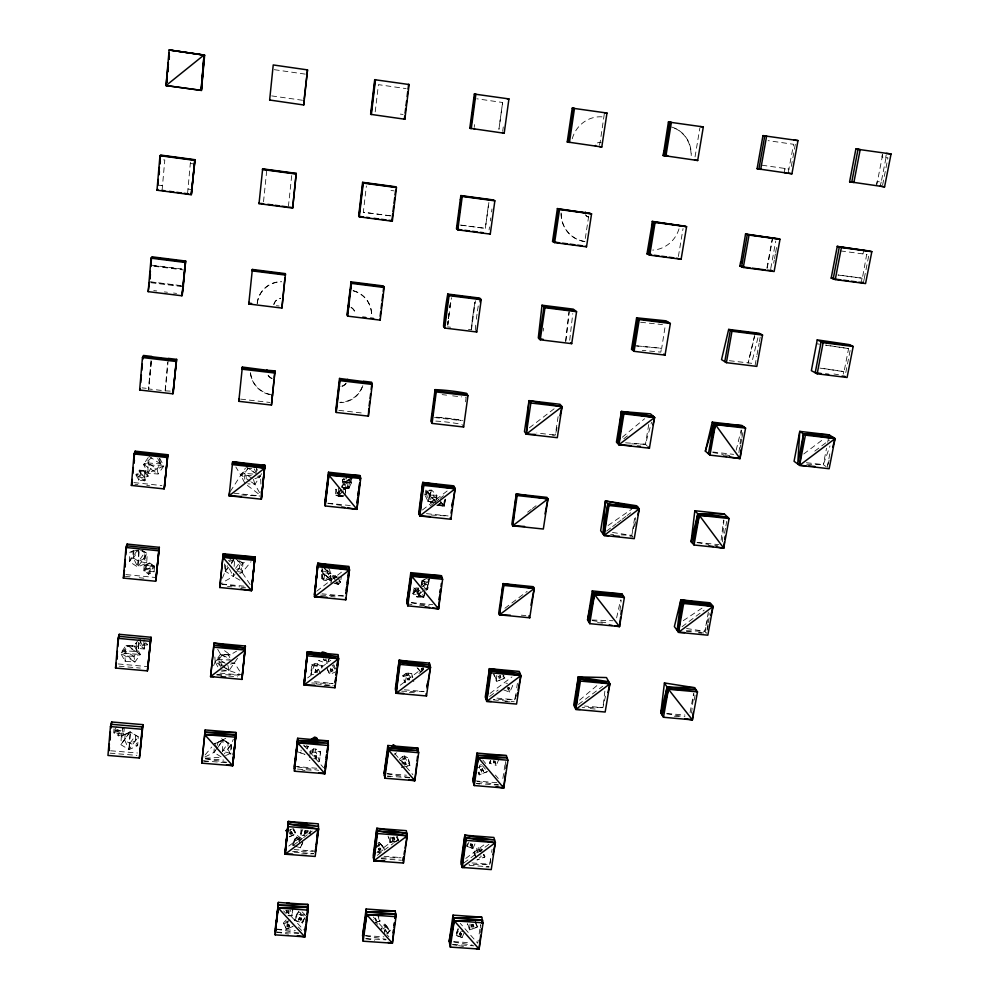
<?xml version="1.0" encoding="UTF-8"?>
<svg xmlns="http://www.w3.org/2000/svg" width="999" height="999" viewBox="0 0 999 999"><rect width="100%" height="100%" fill="white"/><g stroke="black" fill="none" stroke-linecap="round" stroke-linejoin="round"><path stroke-width="0.75" stroke-dasharray="5 3.75" d="M140.422 639.31L139.935 645.292L138.312 648.476L138.324 642.145L135.752 643.481L138.312 648.476L144.218 648.988L147.552 644.492L145.742 642.782L143.631 645.604L144.218 648.988L139.935 645.292L138.324 642.145M217.382 748.051L223.189 739.71L225.762 738.273M429.27 579.02L427.647 589.085L426.523 590.097L422.427 589.285M424.263 590.983L424.125 596.977L416.845 596.815L413.037 593.768L413.723 587.787L418.818 588.099L413.037 593.768L423.414 597.202L423.763 594.118M496.715 675.486L496.491 681.493L504.907 678.146L503.858 675.524M477.26 852.834L476.71 848.363L478.496 847.651L482.017 849.35L481.905 850.586L474.612 853.496L473.826 852.622L476.71 848.363M470.005 923.988L469.717 929.894L477.347 927.172L475.349 920.953M142.47 550.437L147.265 553.496L146.691 562.924L137.762 567.007L129.383 561.663L129.932 552.222L133.766 550.474M121.391 735.801L120.867 744.692L129.008 749.612L137.675 745.666L138.212 736.787L130.07 731.842L121.391 735.801L124.763 740.296L129.008 749.612L138.212 736.787L130.07 731.842L120.867 744.692L130.07 731.842L129.008 749.612L130.532 732.242L121.391 735.801L130.532 732.242M140.634 550.337L147.265 553.496L137.762 567.007L133.367 557.979L133.704 552.047L139.323 549.487L133.367 557.979L129.383 561.663L133.704 552.047L129.932 552.222L137.974 549.887M125.087 734.727L124.763 740.296L129.87 743.393L137.675 745.666L135.302 740.921L135.639 735.339L129.87 743.393L135.302 740.921L138.212 736.787M138.711 551.036L137.762 567.007L139.236 550.973M133.367 557.979L138.611 561.326L146.691 562.924L144.218 558.766L144.568 552.859L142.295 550.961M722.439 541.833L723.9 520.129M222.415 578.209L225.212 571.178L225.899 561.825M204.882 757.03L213.923 752.434L214.248 748.039M217.582 745.291L217.794 742.532L223.189 740.059L231.131 744.605L232.33 754.957M239.922 580.194L233.379 576.448L233.591 573.576L233.379 576.448L220.167 583.828M234.128 566.396L234.615 560.526M222.315 751.435L223.189 739.71L220.629 738.311M250.137 584.502L239.398 568.244L239.847 562.387L235.789 558.691M216.683 746.94L214.573 743.631L223.189 739.71L228.172 743.131L227.747 748.651L231.306 755.893M239.698 573.563L242.233 572.415L242.944 563.074L245.617 561.713M225.549 755.631L230.457 753.396L231.131 744.605L233.316 739.248M114.023 728.82L113.699 732.829L118.544 735.888L123.801 733.616L124.238 728.283L113.699 732.829L116.359 726.897M122.702 727.397L122.44 730.756L123.801 733.616L113.699 732.829L116.084 730.257L121.379 727.971M144.668 471.403L144.743 480.781L138.674 480.182L136.051 474.85L139.485 470.129L145.567 470.741L148.189 476.073L144.743 480.781L136.051 474.85L140.847 471.016L145.567 470.741L146.304 474.75L148.189 476.073L144.143 477.709L140.335 477.335L138.686 473.988L140.847 471.016L139.485 470.129L138.674 480.182L140.335 477.335L140.847 471.016L144.143 477.709L146.304 474.75L144.668 471.403L139.485 470.129L144.743 480.781L145.567 470.741M144.206 565.209L143.744 570.841L148.676 574.125L154.071 571.79L154.545 566.171L149.613 562.874L144.206 565.209L154.545 566.171L152.597 569.243L148.676 574.125L146.104 568.643L146.391 565.097L149.788 563.636L154.545 566.171L143.744 570.841L146.391 565.097L152.897 565.709L152.597 569.243L154.071 571.79L143.744 570.841L146.104 568.643L152.897 565.709L149.613 562.874L149.788 563.636L144.206 565.209L146.391 565.097M138.312 648.476L139.098 638.973M144.131 639.635L143.631 645.604L139.935 645.292M144.668 643.556L144.218 648.988L140.384 641.47M468.444 329.42L471.428 329.795L471.653 327.11A39.66 5.17 -83.1 0 1 474.9 302.622M162.113 189.997L164.798 159.99L160.452 159.465M151.049 360.552L148.464 389.785L151.398 361.039M151.249 361.351L148.814 388.973L154.82 389.66M447.789 324.425L447.814 324.163A39.748 4.608 -83.2 0 1 448.076 321.428M165.172 390.147L167.67 362.5M156.319 389.835L165.322 390.859L168.369 358.379M187.587 193.356L190.434 162.188M421.466 585.039L421.865 581.068L423.726 576.798M263.511 201.798L266.845 169.455M345.504 492.27L345.629 488.998L341.371 489.822L335.327 495.392L343.456 496.753L340.734 496.003L337.575 492.607L335.964 489.21L335.327 495.392L343.419 496.828M338.649 488.211L337.824 496.203L343.656 496.078M335.964 489.21L337.824 496.203L339.61 495.442L339.872 492.919M341.371 489.822L335.327 495.392L340.734 496.003L341.221 491.371M345.354 491.658L345.629 488.998L340.047 488.361M288.386 206.643L291.833 174.338M543.206 331.081L543.543 328.109M480.494 927.834L480.844 924.787M505.344 764.572L505.694 761.575M565.646 341.246L569.043 311.626M565.796 341.396L569.205 311.75M569.705 340.247L572.777 313.586M423.414 597.202L418.119 594.08L418.643 589.585M418.119 594.08L413.723 587.787L419.655 590.571L418.943 596.665L416.845 596.815L417.744 589.085L418.818 588.099L414.847 590.421L413.037 593.768L418.119 594.08L420.591 592.245M424.825 590.884L424.125 596.977L416.845 596.815L424.3 589.485M390.522 215.871L363.324 212.287L366.383 185.964M375.212 111.838L378.434 84.64L406.118 88.624M604.87 691.121L602.909 707.679L582.167 707.342M619.942 610.814L621.216 600.062M312.337 665.671L321.591 666.52L322.19 665.446L311.8 664.497L312.337 665.671L311.313 674.375L310.639 674.263L311.8 664.497L315.072 663.436L322.19 665.446L321.853 668.231M313.599 674.525L310.639 674.263L315.072 663.436M286.788 910.626L286.551 912.624L288.773 912.786L288.786 914.06L289.023 912.062L289.011 910.788L286.788 910.626L286.563 913.91M317.532 672.577L315.222 672.364L315.422 669.255L317.732 669.467L317.794 670.404L315.484 670.192L315.422 669.255M320.454 673.85L317.083 665.771L317.332 663.648M317.732 669.467L317.47 671.628L315.172 671.428L315.222 672.364M288.773 912.786L289.011 910.788M309.553 757.542L310.364 750.761L313.599 748.888L315.834 749.075L320.604 751.623L319.443 761.113L320.604 751.623L310.364 750.761L310.564 754.819M301.149 828.958L300.399 835.127L304.046 835.626M301.049 835.389L301.873 828.521M345.504 478.796L342.844 479.483L341.808 487.537L347.327 488.686L348.089 482.842L352.147 477.085L351.386 482.829L348.863 488.349L347.327 488.686L341.87 486.888L342.844 479.483L345.766 476.848M288.786 915.821L291.745 916.021L292.557 909.34M293.132 908.253L291.745 916.021M313.599 748.888L310.402 757.604M316.009 758.828L316.208 755.656L313.936 755.456L313.686 757.567L315.959 757.754L316.009 758.828L313.736 758.641M304.795 832.567L305.045 830.506L307.292 830.681L307.08 833.903L304.832 833.74L304.795 832.567L307.043 832.741L307.08 833.903M304.832 833.74L305.045 830.506M315.834 749.075L315.584 751.136L319.443 761.113L316.521 760.863M315.959 757.754L316.208 755.656M307.043 832.741L307.292 830.681M310.214 834.714L310.714 830.594M691.508 713.186L693.868 693.693M721.128 540.209L723.563 520.117M738.923 452.697L741.67 430.157M326.548 569.83L331.019 573.251L329.895 579.258L322.128 578.833L322.078 566.421L323.601 580.244L329.732 580.581L331.019 573.251L328.109 566.758L327.247 571.44L329.895 579.258L323.601 580.244L322.128 578.833L321.228 571.091L322.727 569.193M505.919 683.179L507.442 683.353M345.005 495.529L345.766 489.76L343.007 489.448M347.327 488.686L342.57 481.693L349.837 480.944L341.87 486.888L345.979 481.693L346.728 475.961L341.87 486.888L348.863 488.349L349.837 480.944L342.844 479.483M447.789 325.324L451.461 297.739M474.188 127.422L474.575 124.588M488.886 202.497L485.327 228.409L488.773 202.435M471.428 329.795L475.412 300.749M502.609 102.485L498.926 129.321L502.609 102.485L476.785 98.776M465.534 401.798L466.133 397.415L463.136 397.065M489.085 229.97L489.498 226.96M490.322 220.954L490.734 217.957M491.57 211.95L491.983 208.941M502.672 131.356L503.284 126.923M444.23 501.086L443.631 505.282L444.43 506.268L445.442 499.188L437.837 504.92L444.43 506.268L444.43 501.011M444.717 500.312L443.931 505.794L438.024 505.282M429.72 576.448L426.523 590.097L421.89 588.186M478.209 940.184L477.734 943.256L460.239 923.338M479.145 934.04L480.544 924.837M490.696 858.316L489.785 864.272L468.943 864.622M491.608 852.359L492.057 849.375M502.872 778.533L505.444 761.713M515.809 693.781L514.897 699.737L493.581 699.362M516.72 687.824L517.395 683.353M558.104 416.62L555.282 435.114L552.235 435.015M561.063 212.912A29.133 27.947 -69.4 0 0 584.827 241.496L589.198 212.874M599.55 145.105L599.974 142.308L601.198 142.532M604.258 114.211L600.149 142.333A4.246 4.046 -74.9 0 0 596.728 143.531M148.676 574.125L149.201 570.704L152.597 569.243L146.104 568.643L149.201 570.704M424.875 588.536L427.647 589.085L428.821 581.593L427.909 579.283M334.952 578.571L335.377 575.861L331.968 575.836L330.856 582.829L338.536 584.178L340.472 582.317L341.321 576.898M334.041 583.166L338.536 584.178L339.21 579.982M330.644 668.269L329.67 674.412L327.173 668.406M287.587 921.665L286.401 929.058L292.682 926.585M647.202 446.016L645.429 444.268L648.738 424.5M636.763 345.866L661.463 348.239L660.814 352.135L642.295 350.374M633.878 345.716L661.675 348.389L665.396 324.762M629.982 536.713L632.991 537.037L631.73 535.414L635.202 514.647M678.383 256.481L683.054 228.534M695.042 156.893L699.849 128.097M634.727 526.61L635.726 520.666M289.698 833.953L290.422 829.732M420.729 587.712L421.865 581.068L424.488 579.532M401.586 766.245L402.959 758.291L402.497 756.53L404.408 756.031L407.967 757.267L410.077 765.309L403.121 767.269M390.784 837.1L390.284 842.744L397.964 840.733L396.84 836.55M421.865 581.068L428.808 582.454L426.523 590.097L421.965 583.778L421.865 581.068L426.585 578.483M766.932 268.094L772.19 239.111M784.24 172.565L784.977 168.456L784.764 171.241M767.207 268.194L772.464 239.198M405.282 682.454L406.618 675.112L406.143 673.301L411.725 673.351L412.787 677.497M690.084 712.574L693.543 693.556M707.979 624.213L706.33 633.266L704.844 631.343L708.391 611.8M770.753 268.594L775.736 241.146M788.348 171.741L793.631 144.306L768.144 140.647M694.168 700.074L695.242 694.205M708.254 622.702L709.352 616.67M724.537 533.216L725.611 527.322M725.873 525.849L726.685 521.428M740.022 448.114L740.571 445.079M740.858 443.568L741.683 439.023M741.957 437.5L743.056 431.431M755.082 365.359L756.705 356.443M756.98 354.957L759.14 343.069M759.415 341.583L760.227 337.125M773.688 263.162L774.237 260.102M774.525 258.579L775.361 253.983M775.636 252.447L776.747 246.328M791.295 166.408L795.491 143.357M322.128 578.833L323.226 572.802L331.019 573.251L327.247 571.44L323.114 567.42M329.732 580.581L330.607 575.836L324.475 575.499L323.226 572.802L329.895 579.258L321.228 571.091L327.247 571.44L324.225 567.295M876.56 184.191L877.085 181.481L881.218 182.068L886.026 157.58L881.867 156.993L882.404 154.258M864.048 249.987L862.936 253.871M876.623 185.602L882.741 154.296M515.759 695.366L514.897 699.737L495.629 698.001M829.158 460.177L827.184 467.357L823.313 464.635L826.523 448.239M827.684 442.27L828.845 436.301M843.256 374.076L843.755 371.528L821.141 368.169M861.538 280.781L862.05 278.147L837.961 274.962M880.094 186.076L881.218 182.068M886.225 154.808L885.688 157.542L887.949 157.817M819.929 368.107L844.055 371.678L848.588 348.576L825.586 345.08M838.261 275.062L862.374 278.259L866.707 254.37M827.184 467.357L830.431 450.849M845.791 372.577L850.524 348.464M863.411 282.817L864.185 278.858M864.31 278.284L869.055 254.046M882.616 184.977L887.886 158.167M490.696 859.727L489.785 864.272L471.528 862.899M430.644 495.179L425.949 489.91L429.445 494.992L437.112 497.614L435.489 501.773L425.949 489.91L428.072 501.461L435.489 501.773L436.863 495.329L424.887 494.917L425.949 489.91L431.705 490.172L436.863 495.329L436.026 502.697L430.169 502.46L428.072 501.461L424.887 494.917L427.335 491.196L431.705 490.172L428.072 501.461L433.379 502.285M428.072 501.461L429.445 494.992L431.705 490.172M431.256 497.365L437.112 497.614L430.169 502.46L431.256 497.365L429.445 494.992L436.863 495.329M409.59 765.584L407.967 757.267L399.225 759.54L402.497 756.53M621.128 534.84L631.73 535.414L635.676 517.644M616.608 617.869L620.604 599.899M605.506 696.141L602.909 707.679L584.477 706.018M445.442 499.188L443.931 505.794L441.271 502.609L437.837 504.92M412.237 677.409L411.725 673.351L402.859 675.636L404.657 682.542M557.067 427.622L555.282 435.114L536.788 432.992M754.495 335.764L748.139 363.012L754.757 335.901M757.904 337.749L751.648 363.311L728.558 360.602M736.163 450.199L741.146 429.982M686.375 630.719L704.844 631.343L709.315 613.523M707.08 630.282L708.204 625.811M631.543 443.843L645.429 444.268L651.573 422.165M350.924 478.009L345.979 481.693L351.386 482.829L349.8 478.346L345.979 481.693L348.863 488.349L352.147 477.085M339.772 490.546L337.824 496.203L345.629 488.998L342.944 489.06M806.767 464.223L823.313 464.635L829.994 445.954M165.322 390.859L170.941 391.146M458.116 928.496L455.606 935.264L462.062 937.524L460.414 931.767M261.626 473.688L254.945 484.39L247.839 483.828M213.624 665.709L215.135 661.738L220.567 654.208L230.27 654.845L236.563 651.161M421.815 584.84L423.451 580.531L428.821 581.593M490.409 760.751L489.46 763.099L490.134 763.348L491.408 760.501M235.115 574.025L233.379 576.448L225.212 571.178L227.46 565.709M326.061 658.741L325.312 660.551L323.389 659.864L324.151 658.054M329.508 657.429L327.235 663.573L330.057 656.78M307.192 749.05L308.291 746.403L305.457 745.429M220.542 667.207L221.666 664.51L218.993 659.39L222.402 654.657L230.27 654.845L230.707 657.517M301.111 839.185L295.517 837.337L295.816 838.573L292.919 845.441L292.257 845.054L295.517 837.337L297.377 835.589L303.908 840.109M296.453 846.428L292.257 845.054L297.377 835.589M299.725 843.556L298.489 837.874L299.2 836.188M302.772 829.52L300.399 835.127L304.732 835.464M302.709 842.407L300.374 847.901L302.822 842.681M305.756 915.396L297.477 912.749L294.268 920.266L302.535 922.914L305.756 915.396L302.035 911.85M294.917 920.716L297.777 914.01L297.477 912.749M298.601 912.025L300.399 912.599L302.535 922.914L294.268 920.266L299.3 910.376M298.751 919.08L299.463 917.419L301.298 918.006L300.624 920.816L298.776 920.229L298.751 919.08L300.587 919.679L300.624 920.816M298.776 920.229L299.463 917.419M300.587 919.679L301.298 918.006M302.272 923.064L305.145 916.37L297.777 914.01M507.205 689.26L507.842 687.811L509.353 688.348L508.703 689.809L506.943 688.573L508.703 689.809M508.441 689.11L509.09 687.662L507.579 687.112M503.708 689.934L509.777 692.17L512.674 685.626L512.312 686.288M490.596 760.539L489.46 763.099L496.153 765.434L494.243 760.301M493.568 762.774L493.956 760.576L493.568 762.774L495.054 763.286L495.691 761.862L494.205 761.35M495.054 763.286L495.442 761.101M499.013 759.04L496.153 765.434M466.358 846.165L467.482 843.68M468.881 842.319L467.008 846.49L472.914 848.476L471.191 843.031M470.167 845.142L470.779 843.755L472.252 844.255L471.853 846.503L470.167 845.142L471.853 846.503M470.379 846.003L470.779 843.755M471.628 845.641L472.252 844.255M472.914 848.476L475.399 842.919M458.354 929.195L455.606 935.264L462.15 937.387M456.243 935.638L458.678 930.231L463.049 931.655M459.34 934.315L459.952 932.966L461.401 933.441L461.001 935.726L459.34 934.315L461.001 935.726M459.54 935.251L459.952 932.966M460.801 934.789L461.401 933.441M462.062 937.524L464.51 932.129M149.076 456.393L163.749 466.046L148.064 473.226L150.712 468.469L147.852 462.937L151.349 457.917L143.494 464.41L148.064 473.226L158.179 474.038L163.749 466.046L159.216 457.217M230.294 491.458L245.454 468.069M221.591 671.278L229.083 670.516L237.849 657.779M333.866 578.184L335.377 575.861L340.472 582.317L337.5 581.793M386.988 933.141L390.384 930.606L384.827 924.025L380.319 929.919L385.976 925.698L390.384 930.606L386.888 933.416M148.277 457.53L143.494 464.41L158.179 474.038L157.055 468.981L147.852 462.937L143.494 464.41L163.749 466.046L160.552 463.973L147.852 462.937L148.064 473.226M159.478 458.566L160.552 463.973L157.055 468.981L150.712 468.469M129.383 561.663L137.163 550.599M134.54 646.428L137.325 651.61L124.975 650.799L120.629 653.121L140.322 654.407L128.359 646.028L120.629 653.121L134.94 662L133.941 656.368L137.325 651.61L135.876 646.166L126.024 645.516L120.629 653.121L125.1 661.363L134.94 662L140.322 654.407L135.876 646.166L126.024 645.516L140.322 654.407L133.941 656.368L127.772 655.968L124.975 650.799L128.359 646.028L135.876 646.166M224.388 563.923L225.212 571.178L227.822 567.519M231.306 562.637L234.777 557.767M231.293 563.861L233.866 560.264M235.552 568.381L239.847 562.387L242.944 563.074L235.989 572.802M205.307 758.191L221.865 757.304L213.923 752.434L223.189 739.71L231.131 744.605L224.4 753.845M230.457 753.396L222.365 751.111L228.172 743.131M308.291 746.403L307.667 747.264L301.348 745.092M138.262 640.097L135.752 643.481L139.498 640.147M213.923 752.434L215.647 750.249M238.037 571.603L242.233 572.415L251.024 561.713M205.132 754.944L211.738 747.027M231.131 744.605L227.747 748.651L222.365 751.111M188.024 189.036L192.22 189.66M286.214 919.904L283.379 923.026L286.401 929.058L293.219 926.16M225.212 571.178L228.721 567.469M413.037 593.768L417.744 589.085L418.943 596.665L424.125 596.977L419.655 590.571M483.404 854.582L485.089 856.717L476.923 859.964L484.652 857.142L484.065 854.257M190.322 163.486L194.618 164.011M579.582 700.137L598.289 684.44M375.761 922.464L380.045 921.053L378.296 914.722M622.302 437.237L644.63 418.731M316.683 591.221L342.982 571.016M422.365 510.027L448.988 489.572M529.358 427.822L555.082 408.054M430.169 505.981L433.816 503.184M435.027 502.247L438.673 499.45L437.562 498.064L438.211 498.801M439.885 498.513L443.531 495.716M307.63 677.909L330.806 660.214M527.597 512.175L531.231 509.403M532.442 508.479L536.076 505.706M623.788 438.736L627.472 435.926M400.199 685.264L423.326 667.707M423.588 668.693L422.44 670.366L423.588 668.693L422.565 667.482M418.956 673.488L425.05 668.855M504.907 608.254L527.147 591.371M606.568 531.093L611.4 527.435M612.612 526.523L616.233 523.763M617.444 522.852L621.066 520.104M622.277 519.18L625.898 516.433M627.097 515.521L630.731 512.774M394.43 754.32L396.516 752.746M803.745 453.983L823.089 439.373M490.097 693.406L511.938 676.922M288.798 846.078L309.69 830.306M489.622 696.465L498.151 690.034M814.797 451.123L829.42 440.097M293.768 845.004L297.465 842.207M298.701 841.283L302.397 838.486M303.634 837.562L307.33 834.764M308.566 833.84L312.262 831.043M379.145 842.369L384.752 848.588L384.265 849.088L379.145 842.369L377.884 843.306L378.871 844.43L379.145 852.921L377.147 850.661M375.674 846.952L380.269 843.506M376.173 847.627L380.269 844.555M378.571 848.651L379.682 850.649L378.571 848.651L379.845 847.701L380.956 849.687L379.845 847.701M378.683 849.512L379.957 848.563M379.57 849.787L380.844 848.825M376.898 852.734L397.739 837.1M379.008 852.896L384.752 848.588L380.119 843.481M377.235 855.381L393.231 843.393M394.455 842.469L398.151 839.697M578.396 704.482L602.684 686.263M682.055 626.723L704.17 610.139M465.759 858.441L485.327 843.855M463.948 862.924L489.71 843.705M384.727 934.827L384.553 926.023L385.789 925.099M382.954 929.045L385.976 926.785L384.827 924.025M386.663 931.867L385.564 929.832L384.303 930.768L385.289 931.867M384.428 931.717L385.564 929.832M406.143 673.301L402.859 675.636L405.107 682.392M424.887 494.917L428.296 492.544L427.335 491.196M608.104 525.486L631.718 509.19M289.448 836.812L296.154 833.84L293.706 828.833M683.291 620.641L703.671 607.03M421.878 586.962L428.808 582.454L421.965 583.778L427.435 584.865M330.607 575.836L323.601 580.244L324.475 575.499L331.019 573.251M144.218 558.766L138.611 561.326L144.568 552.859L146.691 562.924M228.434 560.664L230.969 559.502M229.158 561.6L233.329 559.702M236.626 569.517L239.398 568.244M330.594 669.617L332.168 668.955L332.854 670.429L331.343 671.803L330.594 669.617L331.343 671.803M330.657 670.317L332.168 668.955M331.268 671.091L332.854 670.429M336.775 671.39L329.67 674.412L326.586 667.769M289.186 830.206L291.658 829.158M290.06 832.354L291.596 831.705L292.282 833.091L292.295 833.965L290.746 834.615L290.06 832.354L290.746 834.615M290.072 833.228L291.608 832.579L291.596 831.705M290.734 833.74L292.282 833.091M289.223 836.775L296.154 833.84L292.969 828.908M290.209 920.129L283.379 923.026L286.613 929.17M283.928 923.8L290.01 921.215M287.213 924.849L288.736 924.2L289.398 925.549L289.41 926.51L287.899 927.147L287.213 924.849L287.899 927.147M287.225 925.811L288.748 925.161L288.736 924.2M287.887 926.185L289.398 925.549M223.189 740.059L214.573 743.631L217.794 742.532M254.882 478.771L260.564 476.486L260.989 485.551M499.038 678.483L500.911 677.747L500.599 676.91L498.726 677.659L499.038 678.483L498.026 675.911L498.339 676.735L500.212 675.998L499.9 675.162L500.911 677.747M481.443 764.56L479.62 765.284L479.158 774.824L487.012 771.877M476.835 768.056L483.004 765.596M480.656 769.492L482.505 768.755L483.479 771.39L481.63 772.127L480.656 769.492L480.931 770.441L482.779 769.705L482.505 768.755M487.462 771.515L479.158 774.824L478.121 772.289M477.385 849.974L479.17 849.262L482.554 853.521M482.017 849.35L473.826 852.622L475.886 857.517M479.345 857.554L481.156 856.83L480.894 855.781M471.153 924.987L472.939 924.262L473.626 925.861L473.888 926.985L472.09 927.709L471.153 924.987L472.09 927.709M471.403 926.11L473.201 925.399L472.939 924.262M471.828 926.572L473.626 925.861M136.051 474.85L138.686 473.988M147.552 644.492L143.631 645.604L142.345 643.094M230.457 664.148L234.515 663.011L242.233 675.137L229.083 670.516L222.752 666.533M375.537 917.994L376.136 920.816L375.537 917.994L373.638 918.493L373.763 919.629M375.799 922.177L380.045 921.053L377.959 917.457M391.995 837.637L393.906 837.137L394.53 839.909L392.619 840.409L391.995 837.637L392.145 838.673L394.068 838.173L393.906 837.137M397.402 836.475L398.451 840.384L389.835 842.644L388.062 836.126M402.959 758.291L404.87 757.791L410.077 765.309L401.361 767.582M399.925 760.439L407.717 758.416M405.507 761.875L405.681 762.811L403.733 763.323L403.559 762.374L405.507 761.875L406.143 764.597L404.208 765.109M405.969 763.661L404.033 764.16L403.559 762.374M406.618 675.112L408.554 674.612L413.861 681.643M403.571 676.485L411.463 674.45M407.255 678.496L409.228 677.996L409.702 679.832L407.729 680.344L407.917 681.181L407.255 678.496L407.442 679.345L409.403 678.833L409.228 677.996M217.695 649.275L220.567 654.208L230.27 654.845L222.802 649.425M486.026 867.007L489.011 866.957M381.193 858.029L401.061 857.729M292.582 851.41L313.449 851.123M301.611 853.958L313.574 853.783M337.575 492.607L340.734 496.003M436.551 505.144L443.631 505.282L438.648 504.57M505.032 701.71L509.615 701.798M324.063 685.389L333.254 685.576M401.698 691.208L423.988 691.645M216.833 674.575L239.248 675.074M311.688 683.004L333.067 683.441L311.626 681.405M339.648 577.172L331.905 576.972L331.256 581.118L331.968 575.836L336.576 576.635M698.613 633.004L701.698 633.104M592.045 620.004L612.949 620.754M320.592 595.142L345.317 596.103L322.04 593.818M610.526 534.265L613.548 534.428M431.406 515.072L448.139 516.008M241.558 494.967L259.94 496.041M231.156 660.189L218.993 659.39L215.135 661.738L218.694 668.531M224.088 662.325L215.135 661.738L214.785 655.531M231.543 662.812L234.515 663.011M220.791 669.979L229.083 670.516L227.747 664.897M276.76 929.145L295.354 930.406M365.659 935.613L383.978 936.862M453.683 941.607L470.217 942.744M276.748 932.042L298.526 933.516M365.959 938.511L385.876 939.859M452.759 944.405L473.876 945.828M286.8 911.9L289.023 912.062M287.949 915.459L292.232 915.758L290.447 910.301M625.586 442.794L645.429 444.268M294.068 849.537L313.449 850.998M384.041 856.305L401.049 857.592M294.118 852.184L313.574 853.646M381.306 858.728L401.461 860.251M469.13 865.321L488.986 866.82M305.082 831.68L307.33 831.855M116.084 730.257L122.44 730.756L119.131 732.18L116.084 730.257L118.544 735.888L119.131 732.18L123.801 733.616M251.76 468.693L248.014 468.394L240.647 474.875L245.005 483.603L260.302 495.242M252.822 474.038L244.493 473.364L240.647 474.875L235.851 467.02M251.373 475.749L240.647 474.875L250.175 481.218M257.505 476.236L260.564 476.486L248.014 468.394L244.493 473.364L244.78 479.22M110.052 753.159L136.9 755.369M203.571 760.863L226.686 762.774M387.475 776.023L409.865 777.871M476.66 783.378L498.301 785.164M297.452 769.043L314.123 770.416M310.901 751.997L320.017 752.759M316.271 756.718L313.998 756.53L313.936 755.456M110.652 750.773L137.412 752.984M205.369 758.603L223.801 760.127M387.1 773.613L406.443 775.212M474.438 780.831L497.552 782.741M294.355 766.395L317.02 768.268M118.219 663.948L146.841 666.533M220.005 673.126L239.261 674.874M404.383 689.772L423.963 691.533M666.87 713.448L685.014 715.084M119.143 666.196L140.322 668.094M216.808 674.987L222.765 675.524M228.709 676.061L237.637 676.86M316.346 683.953L333.254 685.464M409.353 692.319L416.92 693.006M493.406 699.887L500.849 700.561M502.335 700.699L514.235 701.76M590.172 708.603L597.877 709.29M674.275 716.171L680.344 716.72M314.822 665.571L317.083 665.771M125.999 574.6L156.543 577.597M221.666 583.978L244.206 586.188M411.451 602.584L432.817 604.682M125.437 576.411L130.045 576.86M139.236 577.759L143.831 578.209M227.497 586.401L232.018 586.838M330.731 596.503L335.177 596.94M408.853 604.145L411.925 604.445M419.58 605.194L424.175 605.644M521.328 615.159L525.849 615.596M597.552 622.614L603.483 623.201M686.363 631.306L692.507 631.917M698.651 632.517L704.794 633.116M640.621 322.252L662.499 324.588M134.89 484.253L137.85 484.565M146.753 485.514L149.725 485.826M134.016 482.604L161.888 485.564M234.066 493.219L259.952 495.966M327.897 503.184L350.362 505.569M426.461 513.636L448.114 515.934M697.314 542.37L719.005 544.68M339.61 495.442L343.743 495.904M142.07 387.837L146.204 388.311M240.634 399.113L269.98 402.472M338.861 410.352L364.672 413.311M434.528 417.532L461.426 420.616M712.799 451.985L733.603 454.37M806.38 462.699L823.313 464.635M442.145 394.617L446.64 395.142M452.647 395.841L461.638 396.89M149.9 281.768L180.357 285.527M151.274 282.18L181.768 285.951M150.924 282.717L181.506 286.501M153.746 290.597L156.781 290.971M164.385 291.908L167.432 292.282M173.514 293.032L176.561 293.406M276.411 305.682L279.146 306.019M447.577 326.86L450.561 327.222M151.336 265.16L181.868 268.981M154.246 265.746L181.756 269.193M153.908 266.246L183.029 269.892M158.292 185.102L162.55 185.677L159.64 185.352M390.459 215.796L363.324 212.287M461.451 225.187L485.214 228.321M460.077 225.075L485.327 228.409M391.009 190.459L393.743 190.834M840.596 250.911L867.032 254.47M271.678 95.904L302.485 100.262M403.097 114.485L400.337 114.098M761.975 165.21L789.135 169.056M437.862 505.332L444.43 506.268L437.562 498.064M274.3 69.68L306.83 74.351M816.508 343.743L819.53 344.193M825.873 345.229L848.588 348.576M833.965 374.013L838.486 374.687M697.015 542.619L708.828 544.43M714.735 545.342L717.694 545.791M612.487 532.455L631.73 535.414M327.922 503.321L343.032 505.656M686.563 628.496L704.844 631.343M592.182 620.566L609.09 623.214M411.313 602.834L429.071 605.606M221.666 584.065L239.635 586.875M241.134 587.112L245.629 587.824M666.857 713.86L684.939 716.72M477.397 781.43L498.439 784.814M476.585 783.603L479.595 784.09M387.15 773.863L409.815 777.509M387.525 776.273L390.559 776.76M297.402 766.882L318.656 770.316M302.035 770.029L305.082 770.516M205.357 758.84L226.736 762.299M203.559 760.988L208.167 761.725M453.796 942.069L472.252 945.116M452.684 944.679L457.08 945.404M458.541 945.653L464.41 946.627M365.547 935.888L386.113 939.297M365.846 938.785L374.687 940.259M276.686 929.282L298.838 932.954M276.673 932.179L288.536 934.152M336.451 577.772L331.905 576.972L331.968 575.836L335.726 580.606M712.874 452.522L723.363 454.445M724.874 454.72L730.868 455.831M460.576 420.342L460.327 420.292A38.686 7.143 7.8 0 0 436.413 417.395M342.57 481.693L348.089 482.842L348.863 488.349M309.228 760.251L309.877 760.451M299.5 918.556L301.336 919.142M460.152 933.903L461.613 934.377M296.641 846.665L300.637 847.814L300.025 844.979M296.666 837.274L298.489 837.874M295.816 838.573L302.035 840.621M319.318 660.751L318.619 660.514L327.235 663.573L326.024 659.103M467.682 846.615L472.989 848.401M470.991 844.617L472.477 845.117M296.466 751.423L304.97 754.345L298.389 752.172M493.331 762L494.817 762.524M337.1 583.566L338.536 584.178L336.663 581.793M414.847 590.421L415.921 590.933L413.723 587.787M133.941 656.368L124.975 650.799L125.1 661.363L127.772 655.968L134.94 662M225.25 663.324L218.993 659.39L219.355 668.393M221.478 665.734L215.135 661.738L222.402 654.657L229.907 659.402M220.567 654.208L228.172 659.003M239.448 560.801L242.944 563.074M237.275 560.726L239.847 562.387L242.233 572.415M251.373 482.017L254.945 484.39L260.027 493.518M246.266 466.933L254.608 472.502M252.185 478.496L244.493 473.364L247.215 478.846M335.527 582.005L338.536 584.178M221.666 664.51L224.85 667.082M225.911 667.944L229.083 670.516M502.834 676.011L504.907 678.146L496.491 681.493L493.331 673.626M285.714 910.426L303.609 929.894M283.629 910.963L285.739 913.261M298.414 927.047L301.586 930.494M373.251 916.957L390.597 936.25M375.624 922.065L377.672 924.337M386.875 934.589L388.923 936.862M385.976 926.785L389.91 931.155M383.591 924.949L384.553 926.023M435.489 501.773L429.445 494.992L430.169 502.46M303.646 745.067L323.576 767.756M482.442 765.721L485.452 769.193M394.842 753.658L412.874 774.662M482.792 760.014L485.701 763.486M495.392 775.037L498.301 778.508M422.739 668.156L423.751 669.367M422.265 669.692L421.253 668.481L422.44 670.366M417.744 668.156L421.004 672.04M417.07 667.682L420.729 672.04M509.727 692.107L508.291 688.473M335.04 669.268L331.768 664.622M476.136 924.437L477.797 926.685L469.717 929.894L467.257 924.175M349.063 479.395L351.386 482.829M396.278 836.975L398.451 840.384M338.536 578.871L340.472 582.317L340.06 579.745M228.484 655.057L229.82 657.629M229.383 568.756L233.379 576.448M157.705 458.429L160.552 463.973M288.748 925.161L289.41 926.51M254.27 468.906L256.98 474.375M256.231 467.744L257.467 470.242M423.451 580.531L427.647 589.085M292.894 828.633L295.617 834.202M291.608 832.579L292.295 833.965M335.539 668.743L333.703 664.76L334.615 668.081M332.23 669.655L332.917 671.128M473.201 925.399L473.888 926.985M467.42 923.663L470.154 930.044M475.174 922.065L477.347 927.172M474.612 853.496L476.261 857.429M483.553 854.52L484.652 857.142M478.496 847.651L479.17 849.262M478.509 772.115L479.62 774.812M494.155 674.4L496.965 681.405M502.235 672.814L504.47 678.421M509.09 687.662L509.353 688.348M308.629 830.693L309.565 833.291M483.479 771.39L483.191 770.441L481.356 771.178L481.63 772.127M253.459 479.345L254.945 484.39M377.672 914.697L379.558 921.465M388.773 837.162L390.284 842.744M404.408 756.031L404.87 757.791M405.681 762.811L406.143 764.597M408.079 672.802L408.554 674.612M394.53 839.909L394.38 838.873L392.457 839.372L392.619 840.409M256.381 469.08L256.681 471.728M325.312 660.551L323.326 659.053L323.389 659.864M421.403 668.531L421.553 671.603M301.086 750.062L301.111 750.998M679.02 228.833A29.046 27.585 -65.7 0 1 652.684 250.1M572.227 138.761A29.708 28.284 -74.9 0 1 604.02 117.058M585.002 241.583A29.158 27.96 -69.4 0 1 561.213 212.987M588.573 216.983A4.158 3.996 -69.4 0 1 585.676 214.947M588.748 217.058A4.158 3.996 -69.4 0 1 585.851 215.022M271.316 394.593A24.563 24.063 20.4 0 1 250.462 372.215M269.218 394.518A24.588 24.088 20.3 0 1 250.437 372.54M272.003 378.658A8.192 8.029 20.3 0 1 267.47 374.363M272.015 378.334A8.192 8.017 20.4 0 1 267.969 374.975M353.109 290.622A24.538 24.388 38.9 0 1 371.453 316.296M353.196 290.859A24.563 24.426 38.7 0 1 371.628 314.435M351.149 307.53A8.192 8.142 38.6 0 1 355.319 314.573M351.074 307.28A8.179 8.129 38.8 0 1 355.232 314.31M362.013 387.3A24.251 23.951 5.7 0 1 339.91 402.31M362.812 385.676A24.276 23.976 5.6 0 1 339.972 402.659M346.104 383.554A8.092 7.992 5.6 0 1 340.784 386.675M346.016 383.216A8.079 7.98 5.7 0 1 340.721 386.338M436.326 417.207A38.661 7.13 7.8 0 1 462.812 420.591M435.814 421.091A38.636 7.218 7.8 0 1 462.287 424.475M257.23 303.321A24.888 24.463 37.5 0 1 281.268 281.631M257.205 303.571A24.925 24.488 37.4 0 1 281.268 281.855M273.851 304.295A8.292 8.154 37.5 0 1 280.594 298.214M273.851 304.545A8.304 8.167 37.4 0 1 280.594 298.464M448.364 318.669A39.748 4.608 -83.2 0 1 449.375 310.339M449.75 307.592A39.748 4.608 -83.2 0 1 450.986 299.625M447.714 324.026A39.735 4.608 -83.2 0 1 447.977 321.303M448.264 318.544A39.735 4.608 -83.2 0 1 448.913 312.974M449.65 307.467A39.735 4.608 -83.2 0 1 450.049 304.757M471.316 329.645A39.648 5.17 -83.1 0 1 474.787 302.497M475.274 330.145A39.635 5.257 -83 0 1 475.761 324.725M476.373 319.205A39.635 5.257 -83 0 1 477.072 313.674M477.472 310.926A39.635 5.257 -83 0 1 478.309 305.582M674.762 128.247A29.558 27.897 -70.7 0 1 690.996 155.532M671.54 127.01A29.583 27.922 -70.7 0 1 691.221 155.582"/><path stroke-width="1.5" d="M278.346 902.409L275.187 934.852L304.832 936.85L308.117 910.139L307.917 904.495L278.346 902.409L275.187 934.852M266.795 370.242L274.937 370.866L274.912 373.052L242.083 369.205L242.357 367.045L266.795 370.242A8.192 8.029 20.3 0 0 266.758 371.291M272.352 395.904L272.377 394.73M242.357 367.045L238.798 401.323L271.466 405.057L274.076 379.183M261.701 465.559L264.785 465.272L264.685 468.131L229.133 495.791L232.667 461.775L264.785 465.272L261.351 499.2L229.133 495.791L229.495 492.744M219.955 585.664L223.039 555.494L254.932 556.955L254.757 560.427L222.839 557.23L223.252 553.758L254.932 556.955L251.611 588.761M245.367 646.016L245.117 650.087L210.614 676.585L214.098 643.106L245.367 646.016L242.233 675.137M241.97 679.407L245.242 648.039L214.098 643.106L213.636 647.177L245.117 650.087L213.861 645.142L245.242 648.039L241.97 679.407L210.614 676.585L214.098 643.106L214.273 646.216M202.035 760.739L204.945 732.242L236.051 732.567L235.752 737.2L204.683 734.565L205.207 729.944L236.051 732.567L232.854 763.286M605.456 500.986L602.946 533.853L607.804 503.996L637.974 507.267L605.456 500.986L600.649 530.644L604.12 535.464L634.253 538.661L639.26 508.803L636.688 505.756L605.456 500.986L608.99 505.506L639.26 508.803L637.936 514.747M559.915 415.646L562.062 406.655L529.02 400.661L526.261 434.153L557.305 437.699L562.062 406.655L559.989 404.283L529.02 400.661L524.463 431.58L526.261 434.153L535.427 434.453M204.345 55.082L201.398 90.397L166.046 85.564L204.046 54.982L201.086 90.434L204.345 55.082L169.143 49.95L166.046 85.564L201.398 90.397L204.633 55.195L169.58 50.075M110.452 726.585L107.954 755.444L139.398 758.029L143.007 724.65L111.663 721.977L110.452 726.585L142.033 729.258L143.007 724.65M115.534 668.044L118.107 638.349L119.268 634.315L151.061 637.262L147.402 670.903L115.534 668.044L116.384 662.961M123.339 578.084L125.986 547.502L127.11 544.08L159.34 547.327L155.644 581.243L123.339 578.084L124.475 574.45M131.369 485.439L134.103 453.946L135.177 451.173L167.857 454.732L164.136 488.911L131.369 485.439L132.467 482.442M167.957 359.428L168.369 358.379L176.636 359.353L172.889 393.806L139.648 390.01L142.457 357.555L143.494 355.457L151.798 356.431L151.311 357.48M183.029 286.688L183.404 285.914L181.905 295.779L148.177 291.646L151.074 258.179L152.06 256.818L185.689 261.051L184.565 270.08M156.98 190.21L159.965 155.694L160.901 155.12L195.017 159.715L191.196 194.718L156.98 190.21L157.917 189.373M108.829 750.012L109.353 743.955M109.74 739.41L110.402 731.842M110.802 727.297L111.064 724.275L142.532 726.947L139.885 755.619M116.771 658.516L117.407 651.123M117.795 646.678L118.694 636.326L150.587 639.273L147.877 668.781M123.901 576.261L124.438 570.167M124.7 567.12L125.362 559.502M125.762 554.932L126.548 545.791L158.891 549.038L156.106 579.408M131.918 483.941L132.305 479.458M132.83 473.476L133.342 467.495M133.741 463.012L134.64 452.559L167.445 456.118L164.573 487.4M140.709 382.679L141.371 374.975M141.783 370.354L142.308 364.198M142.707 359.578L142.982 356.506L176.249 360.402L173.289 392.619M149.4 282.53L148.177 291.646M149.738 278.709L150.387 271.141M150.787 266.583L151.573 257.492L185.327 261.75L182.268 294.967M157.817 185.514L158.341 179.445M158.741 174.887L159.403 167.308M159.79 162.762L160.439 155.407L194.693 160.027L191.533 194.281M166.758 82.467L167.295 76.299M167.707 71.678L168.369 63.961M168.769 59.328L169.306 53.159M109.166 750.649L109.428 747.627M110.09 740.084L110.352 737.062M111.139 728.009L111.663 721.977M117.12 659.153L117.383 656.043M119.006 637.412L119.268 634.315M125.137 566.858L125.399 563.823M126.848 547.115L127.11 544.08M134.141 463.086L134.403 460.102M134.927 454.145L135.177 451.173M150.012 278.971L150.399 274.438M159.141 174.588L159.403 171.566M160.065 163.998L160.327 160.976M139.398 758.029L142.033 729.258M147.402 670.903L151.061 637.262M155.644 581.243L159.34 547.327M164.136 488.911L167.857 454.732M172.889 393.806L176.636 359.353M181.905 295.779L185.689 261.051M191.196 194.718L195.017 159.715M204.046 54.982L201.398 90.397M183.292 286.139L184.815 269.58M168.344 62.425L166.046 85.564L166.945 85.539M168.656 59.341L169.268 53.159M166.796 82.48L167.258 77.872M167.869 71.728L168.332 67.108M169.093 59.428L169.393 56.356M204.945 732.242L235.901 734.877L232.692 765.696L201.761 763.149L205.207 729.944M223.039 555.494L254.845 558.691L251.511 590.609L219.743 587.499L223.252 553.758L226.124 554.757M252.248 270.167L285.427 274.338L281.905 308.067L248.763 303.996L252.347 269.443L285.402 273.614L285.452 275.075L252.148 270.891L252.347 269.443M262.587 169.181L296.241 173.714L292.657 208.079L259.028 203.659L262.65 168.843L296.179 173.364L296.303 174.076L262.525 169.518L262.65 168.843M269.63 100.175L273.227 64.947L307.517 69.893L303.733 104.982L269.693 100.025M288.336 821.49L285.14 851.51L288.374 824.063L318.431 826.398L288.336 821.49L285.152 854.195L315.197 856.443L318.569 828.983L318.294 823.825L288.336 821.49L285.152 854.195L292.632 854.083M307.38 651.773L304.058 682.841L307.48 653.808L338.349 656.668L307.38 651.773L304.146 684.989L334.99 687.762L338.561 658.728L338.137 654.62L307.38 651.773L304.146 684.989L314.872 685.202M317.794 563.286L314.41 594.904L317.932 565.034L349.213 568.169L317.794 563.286L314.548 596.765L345.791 599.825L349.463 569.942L348.963 566.421L317.794 563.286L314.548 596.765L326.948 597.24M236.051 732.567L232.692 765.696L226.561 764.71M254.932 556.955L251.511 590.609L240.996 588.96M274.226 377.51L274.937 370.866M284.952 277.722L281.905 308.067M296.179 173.364L292.657 208.079M304.008 100.462L303.733 104.982M304.195 98.938L307.517 69.893M261.351 499.2L264.735 466.695L232.667 461.775L232.317 464.61L264.685 468.131L232.492 463.186L264.735 466.695L261.413 497.664M271.466 405.057L274.925 371.953L242.22 368.132M305.244 929.295L305.582 926.185M306.256 919.992L306.581 916.895M307.255 910.688L307.917 904.495L278.346 905.219L275.2 929.033M306.905 917.644L304.832 936.85L297.427 935.626M307.23 914.697L308.017 907.304L278.346 905.219L275.2 931.93L278.334 908.054L308.017 907.304L307.118 914.709M325.224 766.72L325.724 762.162M326.211 757.592L326.548 754.545M327.697 743.88L328.022 740.846L297.677 738.261L294.355 766.395L294.468 771.216L324.9 773.713L328.371 745.491L328.022 740.846L297.739 740.571L294.355 766.395M326.873 755.381L324.9 773.713L318.806 772.726M327.21 752.322L327.872 746.216M357.63 498.576L357.13 503.159L357.767 498.551M358.117 493.993L358.454 490.934M359.74 483.229L356.918 509.315L325.237 505.956L324.9 502.859L328.509 472.215L360.102 475.649L360.701 478.546L356.918 509.315L347.814 507.904M360.065 480.169L360.402 477.097L328.696 473.651L324.9 502.859M405.981 837.824L406.755 833.241L376.823 828.371L373.226 855.494L373.876 860.826L403.446 863.036L407.205 835.838L406.318 830.656L376.823 828.371L373.551 858.153L377.16 830.943L406.755 833.241L406.131 837.761M399.15 660.289L395.754 691.096L399.575 662.337L429.945 665.147L399.15 660.289L395.342 688.948L396.166 693.256L426.511 695.978L430.482 667.22L429.408 663.099L399.15 660.289L400 664.41L396.166 693.256L403.621 693.393M453.958 490.347L454.47 487.325L422.752 482.467L418.731 512.812L419.755 515.959L450.899 519.255L455.107 488.798L453.821 485.851L422.752 482.467L419.243 514.385L423.289 483.928L454.47 487.325L454.046 490.359M387.962 942.457L392.382 943.193L396.041 916.707L395.242 911.063L366.121 909.003L362.612 935.401L363.186 941.208L392.382 943.193L393.756 930.843M394.093 927.759L394.605 923.138M395.117 918.506L395.641 913.873L366.421 911.825L362.612 935.401M417.37 751.061L417.707 748.039L387.837 745.491L384.128 773.376L384.865 778.209L414.81 780.669L418.681 752.709L417.707 748.039L388.211 747.814L384.128 773.376M416.67 763.998L414.81 780.669L408.753 779.695M417.008 760.963L417.52 756.418M440.696 589.46L438.536 608.878L407.792 605.881L406.868 602.135L410.789 572.639L441.446 575.736L442.619 579.295L438.536 608.878L432.592 607.954M441.034 586.475L441.358 583.478M201.761 763.149L202.298 758.341M464.847 835.214L461.501 864.747L465.484 837.786L494.617 840.047L464.847 835.214L460.876 862.087L462.125 867.432L491.233 869.605L495.354 842.644L493.881 837.462L464.847 835.214L466.121 840.384L462.125 867.432L465.109 867.382M211.101 672.327L210.614 676.585L213.624 676.648M489.448 668.668L485.976 699.225L490.184 670.729L520.067 673.501L489.448 668.668L485.252 697.065L486.7 701.385L516.558 704.07L520.916 675.586L519.218 671.428L489.448 668.668L490.934 672.814L486.7 701.385L491.283 701.473M530.956 605.232L534.24 588.486L503.059 583.641L499.512 614.835L529.757 617.794L534.24 588.486L533.329 586.688L503.059 583.641L498.726 612.949L499.512 614.835L510.327 615.234M545.017 513.911L547.952 498.888L516.308 494.043L512.699 525.799L543.331 529.033L547.952 498.888L546.977 497.377L516.308 494.043L511.85 524.2L512.699 525.799L524.575 526.448M542.02 305.207L538.299 337.887L540.234 339.797L571.703 343.656L576.585 311.688L573.289 309.153L542.02 305.207L544.979 307.717L576.585 311.688M476.148 948.563L479.07 949.05L483.091 922.801L481.718 917.157L453.034 915.134L449.175 941.308L450.324 947.102L479.07 949.05L480.656 935.276M481.006 932.217L481.356 929.157M482.055 923.039L482.405 919.967L453.633 917.956L449.175 941.308M505.444 772.951L503.721 787.974L474.238 785.551L472.889 780.706L476.973 753.084L506.381 755.581L507.954 760.264L503.721 787.974L496.178 786.762M505.956 768.443L506.306 765.434M219.743 587.499L220.167 583.828M578.296 676.91L574.762 707.217L579.345 678.995L608.753 681.718L578.296 676.91L573.726 705.044L575.786 709.39L605.169 712.037L609.902 683.816L606.468 677.559L578.296 676.91L580.407 681.081L575.786 709.39L580.257 709.465M363.898 382.38L363.586 381.256L371.566 382.192L372.265 384.44L368.369 416.121L336.251 412.45L335.826 410.002L339.548 378.446L363.673 381.593M350.025 290.247L347.078 314.373L347.602 316.134L380.169 320.13L384.178 287.487L383.379 285.939L350.911 281.855L350.224 290.809M362.625 182.317L358.678 215.834L359.29 216.858L392.32 221.216L396.466 187.562L395.554 186.763L362.625 182.317L363.274 183.092L396.466 187.562M374.7 79.695L370.629 114.261L371.353 114.51L375.462 79.683L374.7 79.695L409.128 84.528L404.857 119.231L370.991 114.385L375.075 79.695M336.039 411.226L339.772 379.558L371.915 383.316L371.178 389.335M347.34 315.247L351.186 282.617L383.778 286.713L383.216 291.358M325.237 505.956L328.871 475.099L328.509 472.215M336.251 412.45L339.997 380.669L339.548 378.446M347.602 316.134L351.461 283.379L350.911 281.855M359.29 216.858L363.274 183.092M294.468 771.216L297.677 738.261M621.403 411.488L617.657 443.419L622.652 412.687L653.209 416.271L621.403 411.488L616.433 442.107L618.893 444.73L649.425 448.214L654.582 417.482L650.511 413.861L621.403 411.488L623.913 413.898L654.582 417.482L652.959 424.837M615.097 625.874L619.505 626.56L624.375 597.539L621.94 593.906L592.27 590.921L587.562 619.855L589.747 623.651L619.505 626.56L620.604 617.307M620.966 614.223L621.328 611.138M660.826 712.911L664.422 682.954L694.605 687.699L697.489 691.907L692.394 719.867L663.473 717.27L660.826 712.911L667.095 687.112L694.605 687.699M680.831 599.837L677.147 630.406L682.242 601.66L711.55 604.607L680.831 599.837L674.375 626.598L678.546 632.33L707.829 635.189L713.061 606.443L710.027 602.784L680.831 599.837L683.666 603.496L713.061 606.443L710.826 615.384M691.108 541.72L694.842 510.726L724.325 513.936L729.083 518.556L723.701 548.126L694.043 544.992L691.108 541.72L697.814 513.773L724.325 513.936M684.827 718.681L692.394 719.867L693.306 712.349M716.283 546.99L723.701 548.126L724.425 542.195M724.787 539.235L725.137 536.263M729.495 456.968L740.022 458.566L745.566 428.134L742.22 425.649L712.262 422.14L705.369 451.136L709.989 455.132L740.022 458.566L741.133 449.513M307.192 910.389L307.917 904.495M327.66 743.793L328.022 740.846M335.726 677.996L335.164 682.567L335.839 678.146M336.101 674.949L336.663 670.379M337.225 665.809L337.787 661.238M346.104 593.481L346.84 587.524M347.202 584.552L347.752 580.082M348.114 577.11L348.663 572.639M358.142 495.492L358.703 490.884M359.078 487.824L359.64 483.229M368.781 408.866L368.369 416.121M369.143 405.869L369.705 401.361M370.067 398.351L370.629 393.843M380.169 316.146L380.744 311.501M381.118 308.391L381.693 303.746M382.068 300.649L382.829 294.455M392.058 219.293L392.769 213.549M393.019 211.538L393.668 206.156M394.043 203.209L394.692 197.827M395.067 194.78L395.629 190.21M404.37 119.093L404.732 116.084M405.107 113.074L405.656 108.566M406.031 105.557L406.581 101.049M407.142 96.541L407.692 92.033M408.067 89.036L408.616 84.528M305.107 930.981L305.844 925.062M306.206 922.102L306.755 917.669M325.1 768.331L325.824 762.412M326.198 759.452L326.735 755.007M327.098 752.047L327.834 746.116M315.821 847.676L315.259 852.247L318.569 828.983L288.374 824.063L285.152 854.195L318.569 828.983L288.411 826.66M316.196 844.642L316.745 840.084M317.12 837.037L317.869 830.956M238.798 401.323L239.098 398.938M829.145 434.815L803.508 433.866L799.6 465.359L829.145 468.743L835.064 438.611L829.145 434.815L799.774 431.368L794.068 461.288L799.6 465.359L805.731 465.809M435.089 389.647L430.931 420.891L432.067 423.401L463.636 426.998L467.969 395.641L466.57 393.331A38.836 6.531 7.9 0 0 435.089 389.647L436.251 391.933L432.067 423.401M460.851 195.567L456.456 228.721L457.804 229.845L490.259 234.116L494.855 200.836L493.219 199.925L460.851 195.567L462.25 196.441L494.855 200.836M469.792 128.234L474.338 94.056L475.861 94.143L471.278 128.596L469.792 128.234L504.195 133.229L508.928 98.913L474.338 94.056M431.493 422.14L435.664 390.784L467.27 394.48M444.118 327.148L448.414 294.855L480.457 298.876L480.032 301.948M470.529 128.409L475.099 94.106M363.186 941.208L366.72 914.659L366.121 909.003M376.823 828.371L377.51 833.541L373.876 860.826L384.615 860.651M384.865 778.209L388.599 750.149L387.837 745.491M407.792 605.881L411.738 576.186L410.789 572.639M422.752 482.467L423.813 485.402L419.755 515.959L430.432 516.558M444.742 328.059L449.051 295.654L447.777 294.056A39.748 4.508 -83.2 0 0 443.506 326.236L444.742 328.059L476.748 331.993L481.218 299.7L479.695 298.064L447.777 294.056M457.804 229.845L462.25 196.441M248.763 303.996L248.988 302.31M417.282 751.123L417.707 748.039M428.996 666.096L429.408 663.099M393.007 932.941L393.406 930.007M394.018 925.611L394.418 922.676M395.03 918.281L395.641 913.873L366.72 914.659L362.899 938.298L366.421 911.825L395.242 911.063M403.446 863.036L403.434 857.354M427.023 686.276L427.447 683.254M438.973 599.625L439.385 596.678M439.997 592.257L440.397 589.298M451.948 505.531L452.372 502.497M346.141 590.222L346.541 587.287M347.165 582.867L347.577 579.932M348.189 575.524L348.601 572.577M346.178 593.531L349.463 569.942L317.932 565.034L314.548 596.765L349.463 569.942L318.069 566.783M337.088 665.596L337.724 661.138M336.251 675.149L338.561 658.728L307.48 653.808L304.146 684.989L338.561 658.728L307.58 655.856M317.12 835.664L317.782 831.031M552.547 241.396L557.392 208.579L591.558 213.861L586.513 246.803L554.62 242.595L552.547 241.396L555.556 241.795M567.232 141.97L572.227 108.154L574.487 108.354L569.442 142.432L567.232 141.97L601.785 146.99L606.98 113.037L572.227 108.154M568.331 142.195L573.351 108.254M450.324 947.102L454.22 920.791L453.034 915.134M474.238 785.551L478.359 757.754L476.973 753.084M503.871 585.439L499.512 614.835L534.24 588.486L503.871 585.439L503.059 583.641M517.17 495.541L512.699 525.799L547.952 498.888L517.17 495.541L516.308 494.043M530.869 403.009L526.261 434.153L562.062 406.655L530.869 403.009L529.02 400.661M540.234 339.797L544.979 307.717M554.62 242.595L559.515 209.54L557.392 208.579M481.93 923.051L482.405 919.967L454.22 920.791L449.75 944.192L453.633 917.956L481.718 917.157M406.868 602.135L411.263 574.413L441.446 575.736M259.028 203.659L259.191 202.722M636.613 317.819L631.493 349.35L634.103 351.323L665.047 355.12L670.354 323.489L666.046 320.829L636.613 317.819L639.273 319.58L670.354 323.489M653.009 225.986L651.61 225.449L652.272 221.378L686.588 226.673L681.118 259.265L649.762 255.132L647.002 253.846L651.823 225.537M663.873 151.349L668.418 122.015L671.39 122.328L665.908 156.031L662.986 155.469L663.873 151.349A4.221 3.984 -70.7 0 1 664.872 151.636M632.792 350.337L637.936 318.693L668.905 322.59M664.435 155.744L669.904 122.165M589.747 623.651L594.492 594.542L592.27 590.921M608.99 505.506L604.12 535.464L608.678 535.714M623.913 413.898L618.893 444.73L631.181 445.641M634.103 351.323L639.273 319.58M649.762 255.132L655.094 222.427L652.272 221.378M451.036 513.111L451.548 510.077M452.06 507.03L455.107 488.798L423.289 483.928L419.755 515.959L455.107 488.798L423.813 485.402M662.986 155.469L697.689 160.502L703.321 126.923L668.418 122.015M426.985 687.911L430.482 667.22L399.575 662.337L396.166 693.256L430.482 667.22L400 664.41M403.022 860.364L403.546 857.292M404.058 854.232L404.583 851.16M405.107 848.101L407.205 835.838L377.16 830.943L373.876 860.826L407.205 835.838L377.51 833.541M740.833 262.188L745.554 233.953L780.007 239.261L774.125 271.516L743.293 267.457L739.872 266.084L740.571 262.088L742.294 262.749M757.092 168.731L762.949 135.639L766.62 136.039L760.701 169.393L757.092 168.731L791.932 173.789L798.001 140.572L762.949 135.639M724.774 361.638L730.319 330.319L760.763 334.153M758.89 169.056L764.772 135.839M663.473 717.27L668.443 689.223L664.422 682.954M683.666 603.496L678.546 632.33L684.715 632.542M694.043 544.992L699.312 515.322L694.842 510.726M709.989 455.132L715.409 424.6L712.262 422.14M726.398 362.662L731.98 331.231L728.671 329.408L721.54 359.615L726.398 362.662L756.83 366.396L762.537 335.077L759.015 333.229L728.671 329.408M743.293 267.457L749.038 235.09L745.554 233.953M472.889 780.706L477.659 755.419L506.381 755.581M317.345 741.033L316.446 737.724L314.66 737.075L310.339 739.959M817.244 339.872L811.363 370.666L817.17 373.813L847.09 377.485L853.183 346.478L849.038 344.568L817.244 339.872L823.139 342.694L853.183 346.478M841.358 246.928L871.84 251.636L865.559 283.566L835.251 279.57L831.18 278.122L837.262 246.316L843.119 247.44M849.6 181.781L855.868 149.026L860.201 149.525L853.87 182.517L849.6 181.781L884.577 186.85L891.046 153.971L855.868 149.026M833.079 437.337L803.508 433.866L797.739 463.998L799.774 431.368L805.406 435.139L835.064 438.611L832.704 447.24M851.735 182.155L858.029 149.276M805.406 435.139L799.6 465.359L835.064 438.611L803.508 433.866M817.17 373.813L823.139 342.694M835.251 279.57L841.395 247.54L837.262 246.316M516.883 696.053L517.457 693.131M518.031 690.209L520.916 675.586L490.184 670.729L486.7 701.385L520.916 675.586L490.934 672.814M492.932 854.782L495.354 842.644L465.484 837.786L462.125 867.432L495.354 842.644L466.121 840.384M587.562 619.855L593.381 592.719L621.94 593.906M607.954 692.494L609.902 683.816L579.345 678.995L575.786 709.39L609.902 683.816L580.407 681.081M705.369 451.136L713.835 423.364L742.22 425.649M139.648 390.01L140.172 388.836M150.849 265.859L151.336 265.16M287.387 833.029L286.164 830.519L288.074 828.733M394.555 746.465L394.543 745.454L393.294 744.992L392.02 745.953L393.019 747.115M312.225 739.51L316.446 737.724L317.67 740.309M313.748 739.784L316.258 738.723M261.938 466.096L264.785 465.272M322.34 653.483L322.015 652.347L323.688 652.185L328.097 654.133M408.104 84.515L409.128 84.528M221.116 676.81L225.612 676.91M613.236 535.963L619.305 536.288M229.133 495.791L241.421 496.503M360.102 475.649L328.696 473.651L325.075 504.408L328.871 475.099L360.402 477.097M286.725 902.734L288.898 902.884M308.117 910.139L278.334 908.054L304.832 936.85L304.745 933.94M396.041 916.707L366.72 914.659L392.382 943.193M483.091 922.801L454.22 920.791L479.07 949.05M507.155 98.789L508.928 98.913M637.325 446.091L640.396 446.328M808.79 466.034L814.922 466.471M304.795 823.288L307.005 823.451M418.681 752.709L388.599 750.149L384.49 775.786L388.211 747.814L418.194 750.361L388.599 750.149L414.81 780.669L414.348 778.246M507.954 760.264L478.359 757.754L473.563 783.129L477.659 755.419L507.167 757.916L478.359 757.754L503.721 787.974L502.947 785.551M328.371 745.491L297.802 742.906L294.418 768.793L297.739 740.571L328.196 743.156L297.802 742.906L324.9 773.713L324.737 771.29M118.107 638.349L150.125 641.308M697.489 691.907L668.443 689.223L662.137 715.084L667.095 687.112L696.041 689.797L668.443 689.223L692.394 719.867M604.47 112.8L606.98 113.037M125.986 547.502L158.454 550.761M442.619 579.295L411.738 576.186L407.33 603.995L411.263 574.413L442.033 577.509L411.738 576.186L438.536 608.878L437.962 606.992M624.375 597.539L594.492 594.542L588.661 621.753L593.381 592.719L623.151 595.716L594.492 594.542L619.505 626.56M700.112 126.586L703.321 126.923M134.103 453.946L167.033 457.517M360.701 478.546L328.871 475.099L356.918 509.315L356.631 507.754M729.083 518.556L699.312 515.322L692.569 543.344L697.814 513.773L727.484 517.007L699.312 515.322L723.701 548.126M794.093 140.122L798.001 140.572M886.488 153.434L891.046 153.971M151.661 356.743L168.244 358.691M142.457 357.555L175.861 361.463M339.997 380.669L372.265 384.44M436.251 391.933L467.969 395.641M745.566 428.134L715.409 424.6L708.441 453.796L713.835 423.364L743.893 426.885L715.409 424.6L740.022 458.566M248.876 303.147L251.636 303.484M362.787 317.145L365.884 317.532M370.517 318.094L373.601 318.481M543.181 339.323L539.26 338.836L543.98 306.88L575.486 310.839M821.178 373.489L815.221 372.752L821.153 341.745L851.098 345.517M825.661 374.038L828.633 374.4M842.057 376.049L845.042 376.423M151.074 258.179L184.965 262.437M351.461 283.379L384.178 287.487M449.051 295.654L481.218 299.7M731.98 331.231L762.537 335.077M647.002 253.846L651.448 254.433M739.872 266.084L742.432 266.421M831.18 278.122L834.19 278.521M161.726 190.347L164.86 190.759M169.243 191.346L173.751 191.933M176.711 192.332L181.269 192.932M184.128 193.307L188.574 193.893M260.514 203.371L263.674 203.784M267.744 204.32L272.814 204.995M275.125 205.294L279.558 205.881M281.943 206.194L286.95 206.855M289.548 207.193L292.595 207.605M363.474 216.933L358.991 216.346L362.949 182.705L396.004 187.163M366.471 217.332L369.455 217.732M373.938 218.319L378.434 218.906M381.418 219.305L385.914 219.892M388.898 220.292L391.895 220.679M461.75 229.895L457.13 229.283L461.55 196.004L494.043 200.374M464.822 230.294L469.443 230.906M472.527 231.306L477.147 231.918M480.219 232.33L483.304 232.73M559.627 242.794L553.583 241.995L558.453 209.066L590.372 213.361M562.662 243.194L567.195 243.781M570.229 244.181L574.762 244.78M577.797 245.18L582.33 245.779M651.36 254.882L648.376 254.483L653.683 221.903L685.064 226.136M654.333 255.269L658.791 255.856M661.775 256.256L666.233 256.843M669.205 257.23L673.676 257.817M676.648 258.217L681.118 259.265M750.037 267.882L741.583 266.77L747.289 234.515L778.146 238.674M752.334 268.182L765.396 269.905M767.682 270.205L772.289 270.816L770.479 270.117M840.758 279.832L833.203 278.846L839.322 246.928L869.654 251.011M843.78 280.232L848.313 280.831M851.335 281.231L855.856 281.83M858.878 282.23L863.411 282.817L861.275 282.093M159.965 155.694L194.355 160.327M559.515 209.54L591.558 213.861M655.094 222.427L686.588 226.673M749.038 235.09L780.007 239.261M841.395 247.54L871.84 251.636M169.143 49.95L204.633 55.195M723.476 456.068L726.485 456.518M708.878 545.854L713.323 546.528M341.758 506.98L344.792 507.442M609.228 624.962L612.162 625.411M425.162 606.793L429.62 607.479M880.094 186.076L884.577 186.85M784.24 172.565L786.138 172.902M788.099 173.114L791.932 173.789M694.53 159.915L697.689 160.502M668.406 156.306L666.932 156.031A4.221 3.984 -70.7 0 0 666.995 155.482M599.338 146.503L601.785 146.99M595.329 145.929L595.504 145.966A4.246 4.046 -74.9 0 1 595.629 145.429M502.46 132.842L504.195 133.229M473.888 128.809L474.637 128.996M403.883 118.943L404.857 119.231M322.015 652.347L326.311 653.883M586.388 212.824L585.239 212.337A4.158 3.996 -69.4 0 0 585.214 213.424M585.364 246.179L586.513 246.803M460.302 199.725L461.001 200.175M663.623 354.121L665.047 355.12M489.46 233.541L490.259 234.116M570.616 342.694L571.703 343.656M374.525 847.814L375.149 848.401M648.089 446.89L649.425 448.214M393.294 744.992L394.293 746.153M391.458 220.155L392.32 221.216M476.011 331.069L476.748 331.993M286.164 830.519L286.713 831.255M462.962 425.736L463.636 426.998M528.871 615.896L529.757 617.794M379.782 319.243L380.169 320.13M450.274 517.669L450.899 519.255M425.986 693.818L426.511 695.978M345.554 597.951L345.791 599.825M334.79 685.614L334.99 687.762M261.263 491.595L261.476 496.128M656.193 221.903A4.146 3.934 -65.7 0 1 656.081 222.427M656.405 221.99A4.146 3.946 -65.7 0 1 656.293 222.515M585.377 213.499A4.158 3.996 -69.4 0 1 585.414 212.412M266.77 370.966A8.192 8.017 20.4 0 1 266.808 369.917M349.088 306.481A8.179 8.129 38.8 0 0 348.039 306.268L348.114 306.531A8.192 8.142 38.6 0 1 349.163 306.73M347.565 379.383A8.079 7.98 5.7 0 1 347.377 380.407M339.66 386.413A8.079 7.98 5.7 0 1 338.611 386.363M667.207 155.519A4.221 3.984 -70.7 0 1 667.157 156.069M235.901 734.877L232.692 765.696L204.683 734.565L235.901 734.877M254.845 558.691L251.511 590.609L222.839 557.23L254.845 558.691M607.804 503.996L604.12 535.464L639.26 508.803L607.804 503.996M622.652 412.687L618.893 444.73L654.582 417.482L622.652 412.687M682.242 601.66L678.546 632.33L713.061 606.443L682.242 601.66"/></g></svg>
